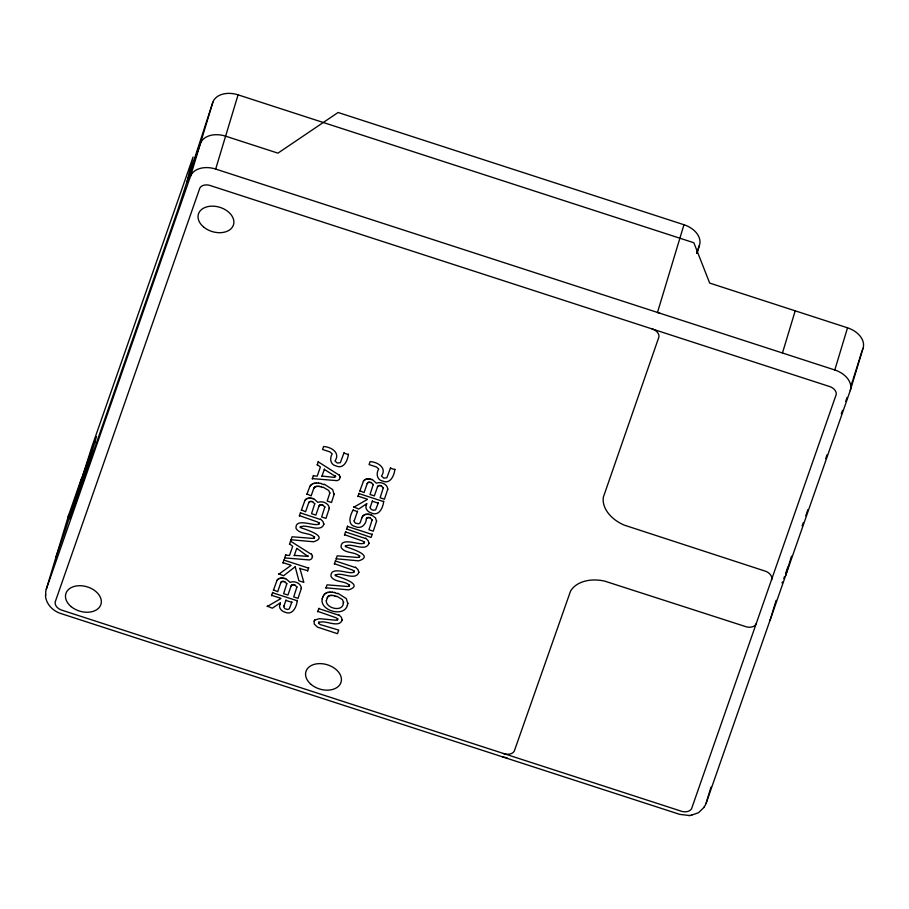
<?xml version="1.0" encoding="UTF-8"?>
<svg xmlns="http://www.w3.org/2000/svg" width="909" height="909" viewBox="0 0 909 909"><rect width="100%" height="100%" fill="white"/><g stroke="black" fill="none" stroke-linecap="round" stroke-linejoin="round"><path stroke-width="1.36" d="M344.068 452.682L340.318 462.715L337.273 463.045L335.001 460.977C340.716 452.625 331.103 446.91 323.604 446.512L322.57 449.489L329.865 451.864L332.194 453.864C329.433 458.352 330.297 464.851 336.171 465.976C343.863 469.487 347.795 460.272 348.397 454.091M390.575 467.771L386.825 477.804L383.78 478.134L381.507 476.066C387.223 467.715 377.61 461.999 370.111 461.602L369.077 464.579L376.371 466.953L378.701 468.964C375.94 473.441 376.803 479.941 382.678 481.077C390.37 484.577 394.301 475.362 394.904 469.18M366.418 518.55C366.27 524.311 361.157 529.549 355.419 526.606C346.784 524.97 350.181 514.869 353.283 509.756M291.187 585.714L287.948 595.065L283.619 593.657L286.892 583.476M301.447 588.112L298.038 598.338L293.709 596.929L296.982 586.748M319.116 505.756L315.866 515.096L311.537 513.699L314.821 503.506M329.365 508.142L325.967 518.38L321.638 516.971L324.911 506.79M376.678 520.902L373.269 531.174L368.94 529.765L372.224 519.584M377.599 486.565L374.349 495.905L370.02 494.496L373.304 484.315M387.848 488.951L384.45 499.177L380.11 497.768L383.393 487.588M361.941 517.585L360.146 522.789L358.805 523.811L355.453 523.152L354.169 521.652L354.328 520.437M291.948 601.906L289.232 608.95L287.301 609.462L285.051 608.757L283.801 607.178L283.972 605.928M378.36 502.745L375.633 509.79L373.701 510.301L371.463 509.597L370.202 508.017L370.372 506.767M291.039 539.73L313.605 541.775C330.421 536.48 303.89 528.947 300.243 527.515L300.436 526.504M338.705 630.096L320.252 624.574L318.491 623.21L318.9 621.858M326.024 587.805L348.59 589.861C365.407 584.567 338.875 577.022 335.239 575.602L335.421 574.579M336.148 558.785L358.725 560.842C375.542 555.547 349.011 548.013 345.363 546.582L345.556 545.57M290.903 540.151L292.084 536.776L312.48 538.389L314.184 538.208L314.48 537.264C309.912 532.242 299.675 534.81 296.004 528.356C295.027 517.823 312.435 525.618 317.332 524.493L319.036 524.3L319.457 522.936M325.888 588.225L327.07 584.851L347.465 586.475L349.17 586.282L349.465 585.351C344.897 580.317 334.66 582.896 330.99 576.431C330.012 565.909 347.42 573.704 352.317 572.568L354.021 572.386L354.442 571.022M336.023 559.205L337.205 555.831L357.601 557.456L359.305 557.262L359.6 556.331C355.033 551.308 344.795 553.876 341.125 547.411C340.148 536.889 357.555 544.684 362.452 543.559L364.157 543.366L364.577 542.003M284.687 557.899L309.492 559.967L311.673 558.796L312.571 556.172M312.378 478.6L337.194 480.668L339.364 479.498L340.261 476.861M343.409 602.815C343.136 612.848 325.149 608.155 326.388 600.451M334.239 494.03L331.512 502.484L327.183 501.075L329.944 492.746M343.284 603.235L343.625 601.826M338.58 630.516L337.466 633.698L317.389 627.085L314.219 624.006L314.253 620.813M300.311 526.925L302.174 526.379C308.162 524.754 321.252 532.81 323.956 523.936M318.548 622.62L320.411 622.074C326.422 620.415 339.557 628.528 342.307 619.665M335.296 575.011L337.159 574.454C343.147 572.829 356.237 580.885 358.941 572.022M345.431 545.991L347.295 545.445C353.283 543.809 366.372 551.877 369.077 543.003M297.323 600.326C296.72 606.519 292.789 615.723 285.096 612.223C281.654 611.359 278.222 607.86 279.938 604.133M383.734 501.166C383.132 507.358 379.189 516.562 371.508 513.062C368.054 512.199 364.623 508.699 366.35 504.972M85.503 473.032L81.708 484.599M347.477 604.985C344.568 618.063 318.764 610.507 322.354 598.292M347.352 605.405L347.92 603.11M771.525 580.09L771.786 579.01A9.147 6.34 16.8 0 0 766.105 571.42L624.256 525.129A33.644 23.327 16.8 0 1 603.337 497.212L658.945 336.898A9.147 6.34 16.8 0 0 653.253 329.308L651.764 328.751M94.491 443.274L95.172 440.626L94.445 442.399M71.618 512.665L71.072 514.767L71.788 512.983M45.95 595.122A21.396 14.839 16.8 0 1 46.279 589.259L68.686 515.039L81.333 478.804L75.277 503.575L177.471 210.945L212.842 102.251A21.396 14.839 16.8 0 1 238.078 94.843L693.851 242.748L709.679 283.074L847.529 327.808A21.396 14.839 16.8 0 1 862.982 348.42L850.245 390.586L706.088 803.374A21.396 14.839 16.8 0 1 704.123 806.783M46.279 589.259L190.435 176.471L212.842 102.251M190.435 176.471A21.396 14.839 16.8 0 1 215.672 169.063L238.078 94.843M280.415 602.747L272.314 608.212L267.291 606.121M280.824 598.292L271.621 595.315M271.496 595.736L272.666 592.327M280.915 582.385L277.677 591.725L273.507 589.918M295.402 566.591L283.517 575.795L278.847 573.818M273.382 590.339L277.097 580.124M276.972 580.544L277.972 579.135M290.903 565.216L283.029 562.66M282.892 563.08L284.062 559.671M284.562 558.319L285.79 554.74M277.836 579.556L279.018 578.454M285.665 555.16L289.517 555.422L292.687 546.332L289.573 543.9M289.448 544.321L290.675 540.741M278.893 578.874L280.211 578.022M319.332 523.368L317.571 521.993L299.447 515.642M299.322 516.062L300.549 512.46M308.844 502.427L305.594 511.767L301.436 509.949M280.086 578.442L281.506 577.84M301.299 510.369L305.026 500.155M313.707 488.497L311.162 495.848L306.992 494.03M304.901 500.586L305.89 499.177M306.867 494.451L309.969 486.122M280.79 582.805L281.404 581.669M312.253 479.02L313.48 475.441M281.381 578.26L282.869 577.874M305.765 499.598L306.947 498.484M309.844 486.542L311.094 484.747M313.355 475.861L317.207 476.123L320.388 467.033L317.275 464.601M281.279 582.09L282.267 581.26M317.15 465.022L318.377 461.442M306.822 498.905L308.14 498.064M310.969 485.167L312.514 483.724M282.142 581.68L283.392 581.169M282.744 578.294L284.267 578.09M308.003 498.484L309.424 497.882M286.767 583.896L284.676 581.442M312.389 484.156L314.241 483.077M301.311 588.532C301.481 583.248 294.277 580.453 289.994 582.362L285.642 578.454M308.719 502.847L309.333 501.711M309.299 498.302L310.798 497.916M313.582 488.917L314.162 487.599M309.208 502.132L310.196 501.302M314.025 488.019L314.809 486.917M296.766 548.309L307.867 556.388L294.3 555.365M314.116 483.508L316.264 482.804M310.673 498.337L312.196 498.132M314.684 487.338L315.673 486.429M310.06 501.723L311.321 501.211M315.548 486.849L316.752 486.156M314.696 503.938L312.605 501.473M329.24 508.563C329.399 503.279 322.206 500.484 317.911 502.404L313.56 498.496M316.139 483.224L318.593 482.884M316.616 486.576L318.025 486.076M335.671 476.157L334.603 477.43L321.991 476.066M321.866 476.486L324.456 469.01M317.9 486.497L319.502 486.213M318.468 483.304L321.218 483.338M283.847 606.348L286.04 599.997M319.377 486.633L321.184 486.554M291.062 586.146L291.675 585.01M291.539 585.43L292.516 584.589M292.391 585.01L293.596 584.487M329.808 493.167L328.728 490.496L323.081 487.099M334.103 494.451L332.626 489.531L324.252 484.179M296.857 587.169L294.766 584.714M295.266 567.011L298.902 580.794L303.845 582.396L299.845 568.114M318.991 506.177L319.593 505.04M319.468 505.461L320.445 504.62M320.32 505.04L321.525 504.518M324.786 507.211L322.695 504.745M307.867 556.388L307.969 555.456M314.184 538.208L314.605 536.844M323.831 524.357L323.07 521.63L320.513 519.028M312.435 556.592L311.571 553.967M335.535 476.577L335.216 475.748M299.72 568.534L307.685 570.659M307.56 571.079L308.73 567.682M340.136 477.293L339.262 474.668M314.128 621.233L314.946 619.643M314.821 620.063L319.32 618.665L335.682 620.199L337.625 619.665L337.421 618.552L335.921 617.711L317.786 611.371M317.661 611.791L318.9 608.189M322.229 598.713L322.82 596.952M322.695 597.383L323.649 595.213M323.524 595.634L324.774 593.827M354.317 571.443L352.556 570.068L334.432 563.728M334.307 564.148L335.546 560.546M324.649 594.259L326.195 592.816M364.452 542.423L362.691 541.048L344.568 534.708M344.431 535.128L345.67 531.526M372.258 534.026L371.088 537.435L346.556 529.004M346.431 529.424L347.59 526.027M326.07 593.236L327.922 592.168M366.827 503.586L358.725 509.051L353.692 506.961M326.263 600.872L327.388 597.588M367.225 499.132L358.032 496.155M327.263 598.008L327.842 596.69M357.896 496.575L359.066 493.167M367.327 483.224L364.077 492.576L359.919 490.758M327.706 597.111L328.49 595.997M327.797 592.588L329.944 591.884M359.782 491.178L363.509 480.963M328.365 596.429L329.353 595.52M363.384 481.384L364.373 479.975M329.228 595.94L330.421 595.236M364.248 480.395L365.429 479.293M329.819 592.304L332.274 591.975M365.304 479.713L366.611 478.861M330.297 595.656L331.705 595.168M354.203 520.868L357.578 511.153M366.486 479.293L367.906 478.679M331.569 595.588L333.183 595.304M367.202 483.645L367.815 482.509M332.149 592.395L334.898 592.418M367.781 479.1L369.281 478.713M367.691 482.94L368.679 482.1M333.058 595.725L334.864 595.634M368.543 482.52L369.804 482.009M369.156 479.134L370.667 478.929M343.488 602.247L342.409 599.588L336.762 596.179M373.167 484.736L371.077 482.281M387.723 489.372C387.882 484.088 380.678 481.293 376.394 483.202L372.042 479.293M347.783 603.531L346.306 598.622L337.83 593.236M361.816 518.005L362.577 516.278M362.452 516.698L363.452 515.301M363.327 515.721L364.52 514.608M364.395 515.028L365.713 514.187M365.588 514.608L366.997 514.005M366.293 518.971L366.895 517.869M366.872 514.426L368.338 514.028M370.247 507.199L372.451 500.836M366.77 518.289L367.747 517.437M342.182 620.086L341.42 617.359L338.852 614.757M337.387 620.006L337.807 618.654M377.474 486.985L378.076 485.849M367.622 517.869L368.827 517.323M368.213 514.449L369.679 514.221M377.951 486.27L378.928 485.429M349.17 586.282L349.59 584.919M372.088 520.005L369.997 517.539M376.553 521.323L375.519 517.891L370.963 514.562M378.803 485.849L380.007 485.326M358.816 572.443L358.055 569.716L355.499 567.114M359.305 557.262L359.725 555.91M383.268 488.008L381.178 485.554M368.952 543.423L368.19 540.696L365.634 538.094M55.631 560.217A21.396 14.839 16.8 0 1 56.21 556.365L65.221 530.538L92.264 445.671L193.072 157.052L187.015 181.811L200.366 143.577A21.396 14.839 16.8 0 1 225.602 136.168L277.927 153.144L338.103 112.489L683.966 224.728L657.491 312.435A21.396 14.839 16.8 0 1 660.104 313.423M697.055 253.168L699.419 245.339A21.396 14.839 16.8 0 0 683.966 224.728M782.467 352.999L795.205 310.821M850.245 390.586A21.396 14.839 16.8 0 0 834.792 369.974L847.529 327.808M706.088 803.374L710.986 787.137M776.116 600.36L770.548 618.802A21.396 14.839 16.8 0 1 769.73 620.574M791.5 556.217L785.785 575.158A21.396 14.839 16.8 0 0 786.251 573.272M80.64 482.77L84.526 470.817M294.175 555.785L296.629 548.741M279.813 604.553L280.29 603.167M366.213 505.393L366.702 504.006M696.612 253.372L699.419 245.339M862.982 348.42L861.232 353.431A38.212 0.818 -72 0 1 853.04 379.394M756.458 623.199L756.004 624.21A9.147 6.34 16.8 0 1 746.709 626.937L604.701 581.124A33.644 23.327 16.8 0 0 570.534 591.157L514.233 751.243A9.147 6.34 16.8 0 1 504.949 753.97L503.404 753.55M704.236 807.169L698.476 812.737L691.022 815.339M278.722 574.238L290.766 565.637M353.567 507.381L367.1 499.564M267.166 606.542L280.688 598.713M45.45 595.35C45.893 603.974 52.858 611.064 60.858 613.53L679.75 814.373L689.42 815.521M688.874 815.589L691.692 815.248M507.086 757.89L502.45 756.833M368.702 517.744L369.872 517.96M379.882 485.747L381.041 485.974M321.4 504.938L322.57 505.177M293.471 584.907L294.641 585.135M369.668 482.429L370.952 482.702M311.196 501.632L312.469 501.893M283.267 581.59L284.551 581.862M369.554 514.642L370.838 514.983M370.542 479.35L371.917 479.713M312.06 498.552L313.435 498.916M284.142 578.51L285.506 578.874M334.773 592.838L337.705 593.657M321.093 483.758L324.127 484.611M321.059 486.974L322.956 487.519M334.739 596.065L336.637 596.611M215.672 169.063L834.792 369.974M343.932 453.102L348.272 454.511M390.438 468.203L394.779 469.601M358.941 493.587L383.598 501.598M372.326 501.257L378.235 503.166M353.147 510.176L357.442 511.574M347.465 526.447L372.122 534.447M300.424 512.892L320.377 519.459M345.545 531.947L365.498 538.514M335.41 560.967L355.362 567.534M283.938 560.103L308.594 568.102M272.541 592.748L297.198 600.758M318.775 608.61L338.727 615.177M285.915 600.417L291.823 602.326M318.241 461.863L339.137 475.089M290.55 541.162L311.446 554.388M324.331 469.43L335.091 476.168M68.107 518.891A21.396 14.839 16.8 0 1 68.686 515.039M787.887 566.909A38.212 0.818 -72 0 1 785.808 572.965M784.535 576.556A38.212 0.818 -72 0 1 783.819 578.544M782.501 581.942A38.212 0.818 -72 0 1 781.956 582.942M807.919 509.54A38.212 0.818 -72 0 1 805.772 515.801M803.386 522.493A38.212 0.818 -72 0 1 802.079 525.891M827.042 454.807A38.212 0.818 -72 0 1 825.747 458.579M852.608 380.735A38.212 0.818 -72 0 1 851.279 384.802M847.063 397.426A38.212 0.818 -72 0 1 845.745 401.312M842.541 410.379A38.212 0.818 -72 0 1 841.234 413.788M55.449 601.201L55.176 602.281A9.147 6.34 16.8 0 0 60.869 609.859L682.25 811.51A9.147 6.34 16.8 0 0 691.544 808.783L836.246 394.438A9.147 6.34 16.8 0 0 830.565 386.848L209.172 185.197A9.147 6.34 16.8 0 0 199.889 187.924L55.449 601.201M82.492 476.634L69.766 518.8L83.742 478.759L96.479 436.593L82.492 476.634M71.05 606.553A18.339 12.715 16.8 0 0 100.842 604.633A18.339 12.715 16.8 0 0 78.322 585.748A18.339 12.715 16.8 0 0 71.05 606.553M311.139 684.466A18.339 12.715 16.8 0 0 340.932 682.545A18.339 12.715 16.8 0 0 318.411 663.661A18.339 12.715 16.8 0 0 311.139 684.466M203.605 227A18.339 12.715 16.8 0 0 233.397 225.08A18.339 12.715 16.8 0 0 210.877 206.195A18.339 12.715 16.8 0 0 203.605 227"/></g></svg>
